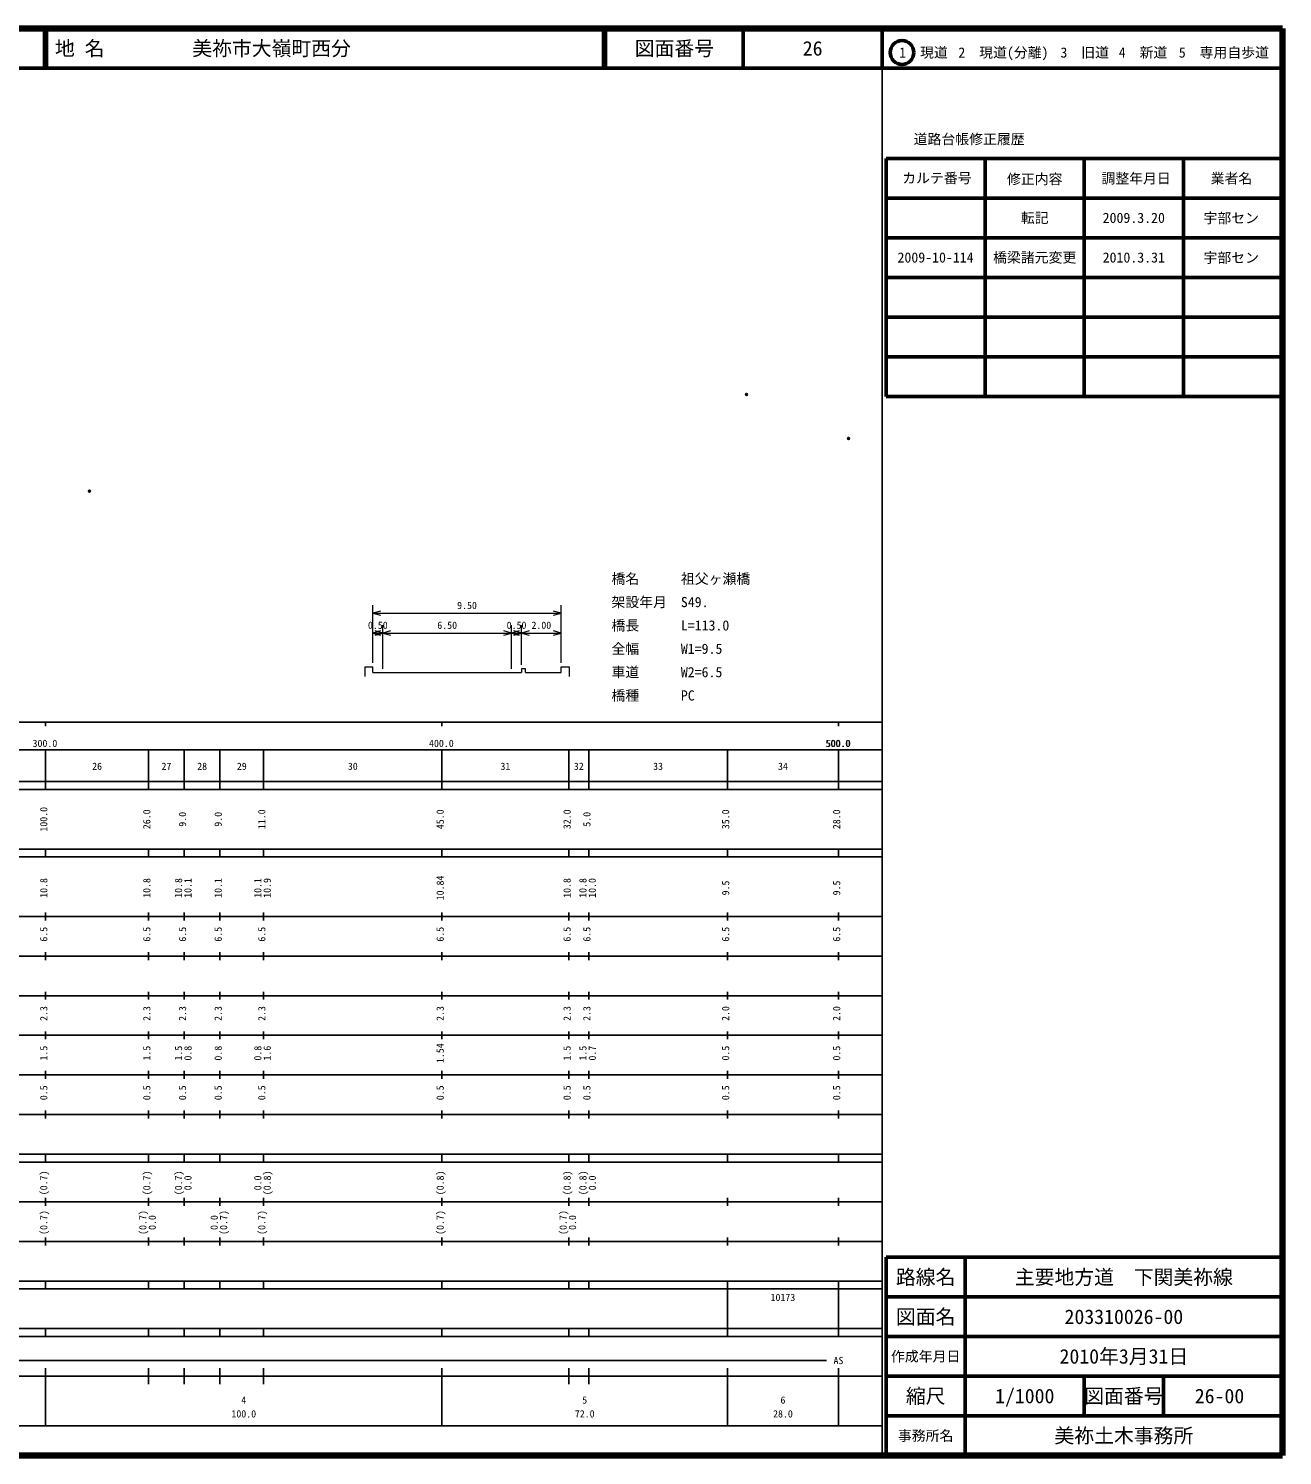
# Model space of a CAD drawing. Units: millimetres on the paper, with parts at other scales. Extents: x 40 to 680, y 20 to 380.
# Drawn here: x 363.7 to 680, y 20 to 380 of the extents above; entities that cross this region are included whole.
import ezdxf
from ezdxf.enums import TextEntityAlignment as Align

# ---------------------------------------------------------------- set-up
doc = ezdxf.new("R2010")
doc.units = ezdxf.units.MM
doc.header["$PDMODE"] = 32
doc.header["$PDSIZE"] = 0.5
doc.layers.add('S-OTRS', color=6, linetype='Continuous')
doc.layers.add('S-TTL-TXT', color=7, linetype='Continuous')
for name, color, linetype, lineweight in [('S-STR-HTXT', 7, 'Continuous', 13), ('S-TTL', 2, 'Continuous', 140), ('S-TTL-BAND', 7, 'Continuous', 25), ('S-TTL-FRAM', 2, 'Continuous', 50), ('S-TTL-LINE', 7, 'Continuous', 50)]:
    doc.layers.add(name, color=color, linetype=linetype, lineweight=lineweight)
doc.styles.add('ＭＳ ゴシック', font='')
doc.styles.get('ＭＳ ゴシック').set_extended_font_data('MS Gothic')

msp = doc.modelspace()

# ---------------------------------------------------------------- linework, layer by layer
at = {"layer": 'S-OTRS'}
for p in [(544.842, 287.702), (570.537, 276.577), (379.071, 263.279)]:
    msp.add_point(p, dxfattribs=at)
at = {"layer": 'S-STR-HTXT'}
for p, q in [((450.56, 219.993), (450.56, 234.493)), ((498.06, 219.993), (498.06, 234.493)), ((452.492, 233.01), (450.56, 232.493)), ((450.56, 232.493), (498.06, 232.493)), ((450.56, 232.493), (452.492, 231.975)), ((498.06, 232.493), (496.128, 233.01)), ((496.128, 231.975), (498.06, 232.493)), ((452.492, 228.01), (450.56, 227.493)), ((450.56, 227.493), (453.06, 227.493)), ((450.56, 227.493), (452.492, 226.975)), ((453.06, 227.493), (451.128, 228.01)), ((451.128, 226.975), (453.06, 227.493)), ((453.06, 218.493), (453.06, 229.493)), ((454.992, 228.01), (453.06, 227.493)), ((453.06, 227.493), (485.56, 227.493)), ((453.06, 227.493), (454.992, 226.975)), ((485.56, 227.493), (483.628, 228.01)), ((483.628, 226.975), (485.56, 227.493)), ((485.56, 218.493), (485.56, 229.493)), ((487.492, 228.01), (485.56, 227.493)), ((485.56, 227.493), (488.06, 227.493)), ((485.56, 227.493), (487.492, 226.975)), ((488.06, 227.493), (486.128, 228.01)), ((486.128, 226.975), (488.06, 227.493)), ((488.06, 219.493), (488.06, 229.493)), ((489.992, 228.01), (488.06, 227.493)), ((488.06, 227.493), (498.06, 227.493)), ((488.06, 227.493), (489.992, 226.975)), ((498.06, 227.493), (496.128, 228.01)), ((496.128, 226.975), (498.06, 227.493)), ((448.56, 218.993), (450.56, 218.993)), ((448.56, 218.993), (448.56, 216.493)), ((450.56, 217.493), (450.56, 218.993)), ((450.56, 217.493), (453.06, 217.493)), ((453.06, 217.493), (485.56, 217.493)), ((485.56, 217.493), (488.06, 217.493)), ((489.06, 218.493), (488.06, 218.493)), ((488.06, 218.493), (488.06, 217.493)), ((489.06, 217.493), (489.06, 218.493)), ((489.06, 217.493), (498.06, 217.493)), ((498.06, 217.493), (498.06, 218.993)), ((498.06, 218.993), (500.06, 218.993)), ((500.06, 218.993), (500.06, 216.493))]:
    msp.add_line(p, q, dxfattribs=at)
at = {"layer": 'S-TTL'}
for p, q in [((680, 380), (40, 380)), ((680, 20), (680, 380)), ((40, 20), (680, 20))]:
    msp.add_line(p, q, dxfattribs=at)
at = {"layer": 'S-TTL-BAND'}
for p, q in [((579, 20), (579, 370)), ((40, 205), (579, 205)), ((368, 205), (368, 204)), ((468, 205), (468, 204)), ((568, 205), (568, 204)), ((68, 198), (579, 198)), ((368, 188), (368, 198)), ((394, 188), (394, 198)), ((403, 188), (403, 198)), ((412, 188), (412, 198)), ((423, 188), (423, 198)), ((468, 188), (468, 198)), ((500, 188), (500, 198)), ((505, 188), (505, 198)), ((540, 188), (540, 198)), ((568, 188), (568, 198)), ((40, 190), (579, 190)), ((40, 188), (579, 188)), ((40, 173), (579, 173)), ((368, 171), (368, 173)), ((394, 171), (394, 173)), ((403, 171), (403, 173)), ((412, 171), (412, 173)), ((423, 171), (423, 173)), ((468, 171), (468, 173)), ((500, 171), (500, 173)), ((505, 171), (505, 173)), ((540, 171), (540, 173)), ((568, 171), (568, 173)), ((40, 171), (579, 171)), ((40, 156), (579, 156)), ((368, 155), (368, 157)), ((394, 155), (394, 157)), ((403, 155), (403, 157)), ((412, 155), (412, 157)), ((423, 155), (423, 157)), ((468, 155), (468, 157)), ((500, 155), (500, 157)), ((505, 155), (505, 157)), ((540, 155), (540, 157)), ((568, 155), (568, 157)), ((46, 146), (579, 146)), ((368, 145), (368, 147)), ((394, 145), (394, 147)), ((403, 145), (403, 147)), ((412, 145), (412, 147)), ((423, 145), (423, 147)), ((468, 145), (468, 147)), ((500, 145), (500, 147)), ((505, 145), (505, 147)), ((540, 145), (540, 147)), ((568, 145), (568, 147)), ((368, 135), (368, 137)), ((394, 135), (394, 137)), ((403, 135), (403, 137)), ((412, 135), (412, 137)), ((423, 135), (423, 137)), ((468, 135), (468, 137)), ((500, 135), (500, 137)), ((505, 135), (505, 137)), ((540, 135), (540, 137)), ((568, 135), (568, 137)), ((52, 136), (579, 136)), ((46, 126), (579, 126)), ((368, 125), (368, 127)), ((394, 125), (394, 127)), ((403, 125), (403, 127)), ((412, 125), (412, 127)), ((423, 125), (423, 127)), ((468, 125), (468, 127)), ((500, 125), (500, 127)), ((505, 125), (505, 127)), ((540, 125), (540, 127)), ((568, 125), (568, 127)), ((52, 116), (579, 116)), ((368, 115), (368, 117)), ((394, 115), (394, 117)), ((403, 115), (403, 117)), ((412, 115), (412, 117)), ((423, 115), (423, 117)), ((468, 115), (468, 117)), ((500, 115), (500, 117)), ((505, 115), (505, 117)), ((540, 115), (540, 117)), ((568, 115), (568, 117)), ((46, 106), (579, 106)), ((368, 105), (368, 107)), ((394, 105), (394, 107)), ((403, 105), (403, 107)), ((412, 105), (412, 107)), ((423, 105), (423, 107)), ((468, 105), (468, 107)), ((500, 105), (500, 107)), ((505, 105), (505, 107)), ((540, 105), (540, 107)), ((568, 105), (568, 107)), ((40, 96), (579, 96)), ((40, 94), (579, 94)), ((368, 94), (368, 96)), ((394, 94), (394, 96)), ((403, 94), (403, 96)), ((412, 94), (412, 96)), ((423, 94), (423, 96)), ((468, 94), (468, 96)), ((500, 94), (500, 96)), ((505, 94), (505, 96)), ((540, 94), (540, 96)), ((568, 94), (568, 96)), ((49, 84), (579, 84)), ((368, 83), (368, 85)), ((394, 83), (394, 85)), ((403, 83), (403, 85)), ((412, 83), (412, 85)), ((423, 83), (423, 85)), ((468, 83), (468, 85)), ((500, 83), (500, 85)), ((505, 83), (505, 85)), ((540, 83), (540, 85)), ((568, 83), (568, 85)), ((40, 74), (579, 74)), ((368, 73), (368, 75)), ((394, 73), (394, 75)), ((403, 73), (403, 75)), ((412, 73), (412, 75)), ((423, 73), (423, 75)), ((468, 73), (468, 75)), ((500, 73), (500, 75)), ((505, 73), (505, 75)), ((540, 73), (540, 75)), ((568, 73), (568, 75)), ((40, 64), (579, 64)), ((40, 62), (579, 62)), ((368, 62), (368, 64)), ((394, 62), (394, 64)), ((403, 62), (403, 64)), ((412, 62), (412, 64)), ((423, 62), (423, 64)), ((468, 62), (468, 64)), ((500, 62), (500, 64)), ((505, 62), (505, 64)), ((540, 62), (540, 64)), ((540, 52), (540, 62)), ((568, 62), (568, 64)), ((568, 52), (568, 62)), ((40, 52), (579, 52)), ((368, 50), (368, 52)), ((394, 50), (394, 52)), ((403, 50), (403, 52)), ((412, 50), (412, 52)), ((423, 50), (423, 52)), ((468, 50), (468, 52)), ((500, 50), (500, 52)), ((505, 50), (505, 52)), ((540, 50), (540, 52)), ((568, 50), (568, 52)), ((40, 50), (579, 50)), ((71, 44), (565, 44)), ((40, 40), (579, 40)), ((368, 27.5), (368, 42)), ((394, 38), (394, 42)), ((403, 38), (403, 42)), ((412, 38), (412, 42)), ((423, 38), (423, 42)), ((468, 27.5), (468, 42)), ((500, 38), (500, 42)), ((505, 38), (505, 42)), ((540, 27.5), (540, 42)), ((568, 27.5), (568, 42)), ((68, 27.5), (579, 27.5))]:
    msp.add_line(p, q, dxfattribs=at)
at = {"layer": 'S-TTL-FRAM'}
for p, q in [((580, 347.197), (580, 287.197)), ((580, 347.197), (680, 347.197)), ((580, 287.197), (680, 287.197)), ((680, 70), (580, 70)), ((580, 70), (580, 20))]:
    msp.add_line(p, q, dxfattribs=at)
at = {"layer": 'S-TTL-LINE'}
for p, q in [((367.75, 380), (367.75, 370)), ((368.25, 380), (368.25, 370)), ((508.747, 380), (508.747, 370)), ((509.247, 380), (509.247, 370)), ((543.997, 380), (543.997, 370)), ((579, 380), (579, 370)), ((40, 370), (680, 370)), ((605, 347.197), (605, 287.197)), ((630, 347.197), (630, 287.197)), ((655, 347.197), (655, 287.197)), ((580, 337.197), (680, 337.197)), ((580, 327.197), (680, 327.197)), ((580, 317.197), (680, 317.197)), ((580, 307.197), (680, 307.197)), ((580, 297.197), (680, 297.197)), ((600, 70), (600, 20)), ((680, 60), (580, 60)), ((680, 50), (580, 50)), ((680, 40), (580, 40)), ((630, 40), (630, 30)), ((650, 40), (650, 30)), ((680, 30), (580, 30))]:
    msp.add_line(p, q, dxfattribs=at)
msp.add_circle((584.031, 373.958), 3, dxfattribs=at)

# ---------------------------------------------------------------- texts
at = {"layer": 'S-STR-HTXT', "style": 'ＭＳ ゴシック'}
for s, p in [('橋名\u3000\u3000\u3000祖父ヶ瀬橋', (510.751, 239.145)), ('架設年月\u3000S49.', (510.751, 233.254)), ('橋長\u3000\u3000\u3000L=113.0', (510.751, 227.363)), ('全幅\u3000\u3000\u3000W1=9.5', (510.751, 221.472)), ('車道\u3000\u3000\u3000W2=6.5', (510.751, 215.58)), ('橋種\u3000\u3000\u3000PC', (510.751, 209.689))]:
    msp.add_text(s, height=2.566, dxfattribs=at).set_placement(p, align=Align.BOTTOM_LEFT)
for s, p in [('9.50', (474.31, 232.993)), ('0.50', (451.81, 227.993)), ('6.50', (469.31, 227.993)), ('0.50', (486.81, 227.993)), ('2.00', (493.06, 227.993))]:
    msp.add_text(s, height=1.833, dxfattribs=at).set_placement(p, align=Align.BOTTOM_CENTER)
at = {"layer": 'S-TTL-BAND', "style": 'ＭＳ ゴシック'}
for s, p in [('300.0', (367.844, 198.195)), ('400.0', (467.844, 198.195)), ('500.0', (567.844, 198.195)), ('500.0', (568, 198.195)), ('26', (381, 192.405)), ('27', (398.5, 192.405)), ('28', (407.5, 192.405)), ('29', (417.5, 192.405)), ('30', (445.5, 192.405)), ('31', (484, 192.405)), ('32', (502.5, 192.405)), ('33', (522.5, 192.405)), ('34', (554, 192.405)), ('AS', (568, 42.5)), ('4', (418, 32.523)), ('5', (504, 32.523)), ('6', (554, 32.523)), ('100.0', (418, 29.033)), ('72.0', (504, 29.033)), ('28.0', (554, 29.033))]:
    msp.add_text(s, height=1.833, dxfattribs=at).set_placement(p, align=Align.BOTTOM_CENTER)
for s, p in [('100.0', (369, 180.5)), ('26.0', (395, 180.5)), ('9.0', (404, 180.5)), ('9.0', (413, 180.5)), ('11.0', (424, 180.5)), ('45.0', (469, 180.5)), ('32.0', (501, 180.5)), ('5.0', (506, 180.5)), ('35.0', (541, 180.5)), ('28.0', (569, 180.5)), ('10.84', (469, 163.174)), ('10.8', (369, 163.174)), ('10.8', (395, 163.174)), ('10.8', (403, 163.174)), ('10.1', (405.37, 163.174)), ('10.1', (413, 163.174)), ('10.1', (423, 163.174)), ('10.9', (425.37, 163.174)), ('10.8', (501, 163.174)), ('10.8', (505, 163.174)), ('10.0', (507.37, 163.174)), ('9.5', (541, 163.174)), ('9.5', (569, 163.174)), ('6.5', (369, 151.5)), ('6.5', (395, 151.5)), ('6.5', (404, 151.5)), ('6.5', (413, 151.5)), ('6.5', (424, 151.5)), ('6.5', (469, 151.5)), ('6.5', (501, 151.5)), ('6.5', (506, 151.5)), ('6.5', (541, 151.5)), ('6.5', (569, 151.5)), ('2.3', (369, 131.5)), ('2.3', (395, 131.5)), ('2.3', (404, 131.5)), ('2.3', (413, 131.5)), ('2.3', (424, 131.5)), ('2.3', (469, 131.5)), ('2.3', (501, 131.5)), ('2.3', (506, 131.5)), ('2.0', (541, 131.5)), ('2.0', (569, 131.5)), ('1.5', (369, 121.5)), ('1.5', (395, 121.5)), ('1.5', (403, 121.5)), ('0.8', (405.37, 121.5)), ('0.8', (413, 121.5)), ('0.8', (423, 121.5)), ('1.6', (425.37, 121.5)), ('1.54', (469, 121.5)), ('1.5', (501, 121.5)), ('1.5', (505, 121.5)), ('0.7', (507.37, 121.5)), ('0.5', (541, 121.5)), ('0.5', (569, 121.5)), ('0.5', (369, 111.5)), ('0.5', (395, 111.5)), ('0.5', (404, 111.5)), ('0.5', (413, 111.5)), ('0.5', (424, 111.5)), ('0.5', (469, 111.5)), ('0.5', (501, 111.5)), ('0.5', (506, 111.5)), ('0.5', (541, 111.5)), ('0.5', (569, 111.5)), ('(0.7)', (369, 88.764)), ('(0.7)', (395, 88.764)), ('(0.7)', (403, 88.764)), ('0.0', (405.37, 88.764)), ('0.0', (423, 88.764)), ('(0.8)', (425.37, 88.764)), ('(0.8)', (469, 88.764)), ('(0.8)', (501, 88.764)), ('(0.8)', (505, 88.764)), ('0.0', (507.37, 88.764)), ('(0.7)', (369, 78.764)), ('(0.7)', (394, 78.764)), ('0.0', (396.37, 78.764)), ('0.0', (412, 78.764)), ('(0.7)', (414.37, 78.764)), ('(0.7)', (424, 78.764)), ('(0.7)', (469, 78.764)), ('(0.7)', (500, 78.764)), ('0.0', (502.37, 78.764))]:
    msp.add_text(s, height=1.833, rotation=90, dxfattribs=at).set_placement(p, align=Align.BOTTOM_CENTER)
msp.add_text('10173', height=1.833, dxfattribs=at).set_placement((550.875, 58.405), align=Align.BOTTOM_LEFT)
at = {"layer": 'S-TTL-TXT', "style": 'ＭＳ ゴシック'}
for s, p in [('地 名', (370.38, 375)), ('美祢市大嶺町西分', (405.024, 375))]:
    msp.add_text(s, height=3.666, dxfattribs=at).set_placement(p, align=Align.MIDDLE_LEFT)
for s, height, p in [('図面番号', 3.666, (526.622, 375)), ('26', 3.666, (561.497, 375)), ('1\u3000現道', 2.566, (589.448, 373.958)), ('2\u3000現道(分離)', 2.566, (609.619, 373.958)), ('3\u3000旧道', 2.566, (630.121, 373.958)), ('4\u3000新道', 2.566, (644.824, 373.958)), ('5\u3000専用自歩道', 2.566, (665.228, 373.958)), ('道路台帳修正履歴', 2.566, (600.968, 352.113)), ('カルテ番号', 2.566, (592.839, 342.277)), ('修正内容', 2.566, (617.509, 342.023)), ('調整年月日', 2.566, (643.089, 342.197)), ('業者名', 2.566, (667.134, 342.197)), ('転記', 2.566, (617.5, 332.245)), ('2009.3.20', 2.566, (642.5, 332.245)), ('宇部セン', 2.566, (667.077, 332.189)), ('2009-10-114', 2.566, (592.5, 322.245)), ('橋梁諸元変更', 2.566, (617.5, 322.245)), ('2010.3.31', 2.566, (642.5, 322.245)), ('宇部セン', 2.566, (667.077, 322.189)), ('路線名', 3.666, (590, 65)), ('路線名', 3.666, (590, 65)), ('主要地方道\u3000下関美祢線', 3.666, (640, 65)), ('図面名', 3.666, (590, 55)), ('図面名', 3.666, (590, 55)), ('203310026-00', 3.666, (640, 55)), ('2010年3月31日', 3.666, (640, 45)), ('作成年月日', 2.566, (590, 45)), ('作成年月日', 2.566, (590, 45)), ('縮尺', 3.666, (590, 35)), ('縮尺', 3.666, (590, 35)), ('1/1000', 3.666, (615, 35)), ('図面番号', 3.666, (640, 35)), ('図面番号', 3.666, (640, 35)), ('26-00', 3.666, (664.125, 35)), ('事務所名', 2.566, (590, 25)), ('事務所名', 2.566, (590, 25)), ('美祢土木事務所', 3.666, (640, 25))]:
    msp.add_text(s, height=height, dxfattribs=at).set_placement(p, align=Align.MIDDLE_CENTER)

doc.saveas('drawing.dxf')
